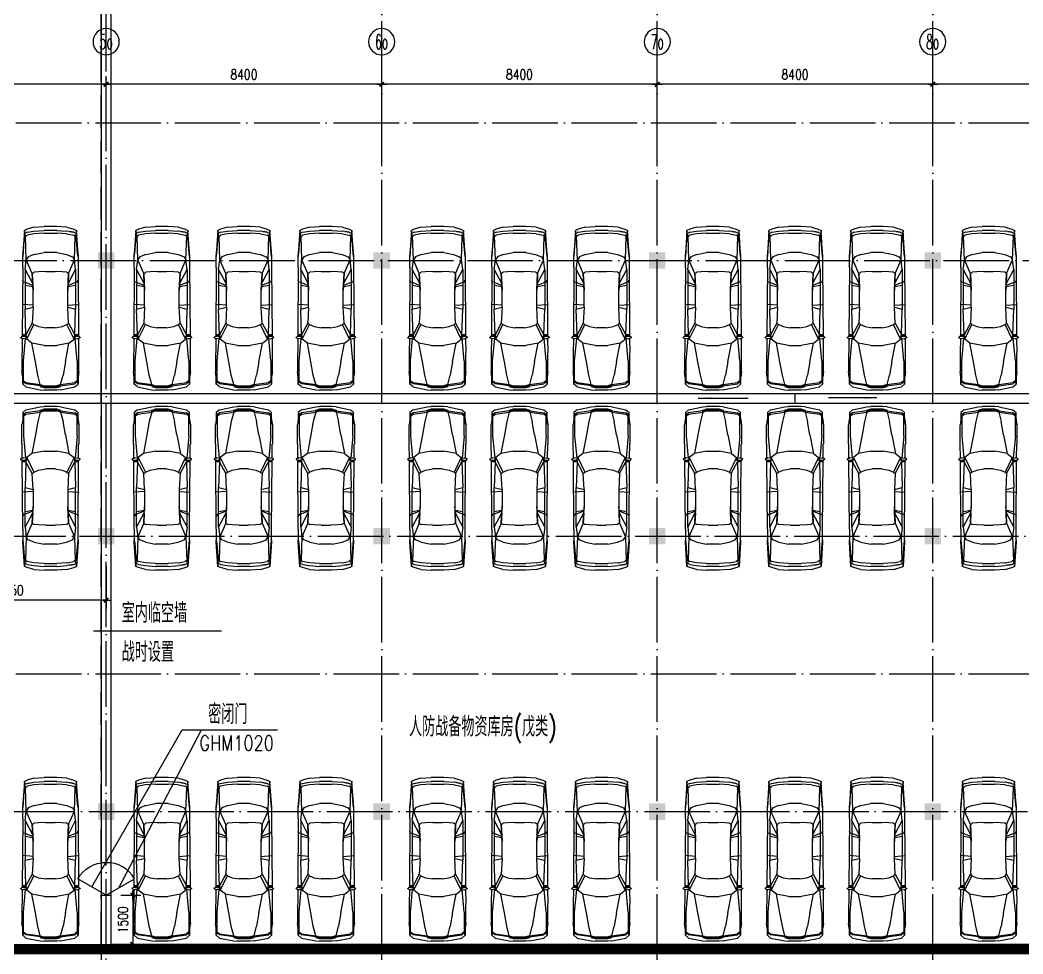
# Model space of a CAD drawing. Extents: x 634182 to 802382, y -1101880 to -864080.
# Drawn here: x 698837 to 729411, y -938404 to -909933 of the extents above; entities that cross this region are included whole.
import ezdxf
from ezdxf.enums import TextEntityAlignment as Align

# ---------------------------------------------------------------- set-up
doc = ezdxf.new("R2010")
doc.units = 0
doc.header["$LTSCALE"] = 1000
doc.header["$MEASUREMENT"] = 0
doc.linetypes.add('DASH', pattern=[0.35, 0.25, -0.1])
doc.linetypes.add('DOTE', pattern=[2.42, 2, -0.2, 0.02, -0.2])
doc.layers.get('0').update_dxf_attribs({"linetype": 'CONTINUOUS'})
doc.layers.get('DEFPOINTS').update_dxf_attribs({"linetype": 'CONTINUOUS'})
for name, color, linetype in [('AXIS', 3, 'CONTINUOUS'), ('AXIS_TEXT', 7, 'CONTINUOUS'), ('COLUMN', 7, 'CONTINUOUS'), ('DOTE', 1, 'DOTE'), ('LU', 4, 'CONTINUOUS'), ('PUB_DIM', 3, 'CONTINUOUS'), ('PUB_TEXT', 7, 'CONTINUOUS'), ('WALL', 191, 'CONTINUOUS'), ('WINDOW', 2, 'CONTINUOUS'), ('WINDOW_TEXT', 6, 'CONTINUOUS'), ('防火分區线', 2, 'CONTINUOUS')]:
    doc.layers.add(name, color=color, linetype=linetype)
doc.styles.add('COMPLEX', font='COMPLEX')
doc.styles.add('DIM_FONT', font='simplex.shx', dxfattribs={"width": 0.8})
doc.styles.add('SIMPLEX', font='SIMPLEX.SHX')
doc.styles.add('Z', font='romans', dxfattribs={"width": 0.8, "bigfont": 'z'})
doc.dimstyles.new('DIMN', dxfattribs={"dimtxt": 300, "dimasz": 1, "dimexe": 250, "dimexo": 300, "dimgap": 150, "dimtad": 1, "dimdec": 0, "dimzin": 0, "dimdsep": 46, "dimtxsty": 'DIM_FONT', "dimblk": '_DIMX', "dimblk1": '_DIMX', "dimblk2": '_DIMX', "dimcen": 2.5, "dimclrt": 7, "dimadec": 0, "dimazin": 0, "dimtfac": 1, "dimtdec": 0, "dimtix": 1, "dimtmove": 2, "dimatfit": 3, "dimldrblk": '_DIMX', "dimfxl": 0, "dimtolj": 1, "dimtzin": 0, "dimarcsym": 0})

# ---------------------------------------------------------------- blocks, each defined once
blk = doc.blocks.new('_FZH')
blk.add_solid([(-0.5, -0.5), (0.5, -0.5), (-0.5, 0.5), (0.5, 0.5)])
blk = doc.blocks.new('M_F27')
for p, q in [((-2489, 522), (-2426, 736)), ((-2426, 736), (-2389, 824)), ((-2389, 824), (-1610, 874)), ((-2389, 824), (-1560, 874)), ((-2264, 812), (-2389, 824)), ((-2326, 736), (-2364, 522)), ((-2326, 736), (-2351, 596)), ((-2326, 736), (-2288, 811)), ((-2200, 786), (-2288, 811)), ((-2276, 522), (-2238, 736)), ((-2200, 786), (-2238, 736)), ((-1560, 874), (-2212, 815)), ((-2208, 815), (-2211, 814)), ((-1660, 862), (-2208, 815)), ((-1446, 761), (-2200, 786)), ((-1560, 874), (-1660, 862)), ((-1622, 510), (-1547, 698)), ((-1617, 869), (-1620, 866)), ((-1208, 874), (-1610, 874)), ((-1547, 698), (-1446, 761)), ((-1145, 799), (-1446, 761)), ((-1019, 572), (-1446, 761)), ((-1208, 874), (980, 889)), ((-1145, 799), (-682, 557)), ((-1145, 799), (124, 799)), ((-743, 849), (-793, 874)), ((-730, 799), (-743, 849)), ((-630, 555), (-730, 799)), ((-642, 799), (-605, 554)), ((-2, 547), (-27, 877)), ((124, 799), (61, 547)), ((941, 773), (124, 799)), ((564, 572), (941, 773)), ((1079, 748), (614, 522)), ((941, 773), (941, 874)), ((983, 777), (941, 773)), ((941, 773), (987, 765)), ((980, 902), (995, 790)), ((980, 790), (980, 898)), ((995, 790), (980, 790)), ((980, 790), (992, 746)), ((984, 905), (1020, 939)), ((992, 746), (1021, 747)), ((995, 790), (1022, 746)), ((1022, 748), (995, 790)), ((1021, 747), (1022, 748)), ((1053, 768), (1022, 746)), ((1036, 935), (1062, 857)), ((1036, 756), (1079, 748)), ((1051, 889), (1497, 893)), ((1057, 776), (1062, 857)), ((1770, 849), (1058, 784)), ((1204, 585), (1079, 748)), ((1506, 899), (2121, 899)), ((2461, 849), (1770, 849)), ((2272, 876), (2121, 899)), ((2272, 876), (2272, 874)), ((2437, 851), (2272, 876)), ((2511, 874), (2287, 874)), ((2398, 849), (2461, 773)), ((2437, 850), (2433, 851)), ((2498, 773), (2436, 849)), ((2511, 874), (2450, 850)), ((2461, 773), (2523, 321)), ((2561, 321), (2498, 773)), ((2599, 773), (2511, 874)), ((2599, 773), (2687, 321)), ((-2489, 522), (-2514, 196)), ((-2364, 522), (-2389, 196)), ((-2351, 594), (-2351, 596)), ((-2301, 196), (-2276, 522)), ((-1622, 510), (-1685, 196)), ((-1082, 145), (-1070, 371)), ((-1070, 371), (-1057, 510)), ((-1019, 572), (-1057, 510)), ((-680, 556), (-1019, 572)), ((-1019, 572), (-479, 547)), ((-680, 556), (-630, 555)), ((-605, 554), (-630, 555)), ((-479, 547), (-605, 554)), ((61, 547), (-479, 547)), ((61, 547), (564, 572)), ((564, 572), (614, 522)), ((614, 522), (677, 371)), ((677, 371), (714, 145)), ((1795, 472), (1204, 585)), ((1280, 196), (1204, 585)), ((2222, 397), (1795, 472)), ((2523, 321), (2222, 397)), ((2523, 321), (2586, 321)), ((2523, 321), (2561, 196)), ((2580, 196), (2542, 321)), ((2611, 196), (2574, 321)), ((2580, 321), (2618, 196)), ((2687, 321), (2699, 196)), ((-2514, -206), (-2514, 196)), ((-2389, -206), (-2389, 196)), ((-2301, 196), (-2301, -206)), ((-1685, -206), (-1685, 196)), ((-1082, 145), (-1082, -156)), ((714, -156), (714, 145)), ((1280, 196), (1280, -206)), ((2561, 196), (2561, -206)), ((2580, 196), (2580, -206)), ((2611, 196), (2611, -206)), ((2618, -206), (2618, 196)), ((2699, -206), (2699, 196)), ((-2489, -533), (-2514, -206)), ((-2389, -206), (-2364, -533)), ((-2276, -533), (-2301, -206)), ((-1685, -206), (-1622, -520)), ((-1070, -382), (-1082, -156)), ((714, -156), (677, -382)), ((1204, -596), (1280, -206)), ((2523, -332), (2561, -206)), ((2580, -206), (2542, -332)), ((2618, -6), (2561, -6)), ((2574, -332), (2611, -206)), ((2618, -206), (2580, -332)), ((2687, -332), (2699, -206)), ((-2489, -533), (-2426, -747)), ((-2326, -747), (-2364, -533)), ((-2351, -607), (-2351, -605)), ((-2351, -607), (-2326, -747)), ((-2276, -533), (-2238, -747)), ((-1622, -520), (-1547, -709)), ((-1019, -583), (-1446, -772)), ((-682, -568), (-1145, -809)), ((-1057, -520), (-1070, -382)), ((-1019, -583), (-1057, -520)), ((-479, -558), (-1019, -583)), ((-1019, -583), (-680, -567)), ((-730, -809), (-630, -566)), ((-680, -567), (-682, -568)), ((-680, -567), (-630, -566)), ((-605, -565), (-642, -809)), ((-630, -566), (-605, -565)), ((-605, -565), (-479, -558)), ((61, -558), (-479, -558)), ((-2, -558), (-27, -884)), ((61, -558), (124, -809)), ((564, -583), (61, -558)), ((614, -533), (564, -583)), ((564, -583), (941, -784)), ((677, -382), (614, -533)), ((1079, -759), (614, -533)), ((1204, -596), (1079, -759)), ((1795, -483), (1204, -596)), ((1795, -483), (2222, -407)), ((2523, -332), (2222, -407)), ((2523, -332), (2461, -784)), ((2561, -332), (2498, -784)), ((2586, -332), (2523, -332)), ((2687, -332), (2599, -784)), ((-2426, -747), (-2389, -835)), ((-2389, -835), (-2264, -823)), ((-1560, -885), (-2389, -835)), ((-1610, -885), (-2389, -835)), ((-2326, -747), (-2288, -822)), ((-2288, -822), (-2200, -797)), ((-2200, -797), (-2238, -747)), ((-2212, -826), (-1560, -885)), ((-2208, -826), (-2211, -825)), ((-1660, -872), (-2208, -826)), ((-1446, -772), (-2200, -797)), ((-1560, -885), (-1660, -872)), ((-1621, -877), (-1617, -880)), ((-1610, -885), (-1208, -885)), ((-1547, -709), (-1446, -772)), ((-1145, -809), (-1446, -772)), ((-1208, -885), (980, -900)), ((-1145, -809), (124, -809)), ((-743, -860), (-793, -885)), ((-743, -860), (-730, -809)), ((941, -784), (124, -809)), ((987, -776), (941, -784)), ((983, -788), (941, -784)), ((941, -885), (941, -784)), ((992, -757), (980, -800)), ((995, -800), (980, -800)), ((995, -800), (980, -913)), ((980, -909), (980, -800)), ((984, -916), (1020, -950)), ((992, -757), (1021, -758)), ((995, -800), (1022, -757)), ((1022, -758), (995, -800)), ((1021, -758), (1022, -758)), ((1022, -757), (1053, -779)), ((1036, -767), (1079, -759)), ((1036, -946), (1062, -867)), ((1051, -901), (1497, -904)), ((1057, -787), (1062, -867)), ((1770, -860), (1058, -795)), ((2121, -910), (1506, -910)), ((1770, -860), (2461, -860)), ((2121, -910), (2272, -887)), ((2270, -887), (2121, -910)), ((2437, -861), (2272, -887)), ((2272, -885), (2272, -887)), ((2285, -885), (2511, -885)), ((2398, -860), (2461, -784)), ((2436, -860), (2498, -784)), ((2437, -861), (2436, -860)), ((2450, -861), (2511, -885)), ((2599, -784), (2511, -885))]:
    blk.add_line(p, q)
for centre, start, end in [((990, 898), 132.965, 179.7454), ((1027, 932), 18.1573, 132.965), ((1047, 776), 305.1542, 356.8636), ((990, -909), 180.2546, 227.035), ((1027, -942), 227.035, 341.8427), ((1047, -787), 3.1798, 54.8458)]:
    blk.add_arc(centre, 10, start, end)
at = {"width": 0.8, "flags": 9}
for tag in ['XSIZE', 'YSIZE']:
    blk.add_attdef(tag, (0, 0), '', height=0.5, dxfattribs=at)
blk = doc.blocks.new('_DIMX')
blk.add_line((-150, 0), (150, 0))
at = {"const_width": 50}
blk.add_lwpolyline([(-70, -70), (70, 70)], dxfattribs=at)
blk = doc.blocks.new('*D51')
at = {"color": 0, "linetype": 'ByBlock'}
for p, q in [((693062, -913931), (693062, -911642)), ((701462, -913931), (701462, -911642)), ((701461, -911892), (693063, -911892))]:
    blk.add_line(p, q, dxfattribs=at)
at = {"layer": 'DEFPOINTS', "color": 0, "linetype": 'ByBlock'}
for p in [(693062, -911892), (693062, -914231), (701462, -914231)]:
    blk.add_point(p, dxfattribs=at)
at = {"color": 0, "linetype": 'ByBlock', "rotation": 180}
blk.add_blockref('_DIMX', (693062, -911892), dxfattribs=at)
at = {"color": 0, "linetype": 'ByBlock'}
blk.add_blockref('_DIMX', (701462, -911892), dxfattribs=at)
at = {"color": 7, "linetype": 'ByBlock', "insert": (697262, -911592), "char_height": 300, "attachment_point": 5, "style": 'DIM_FONT'}
blk.add_mtext('\\A1;8400', dxfattribs=at)
blk = doc.blocks.new('*D52')
at = {"color": 0, "linetype": 'ByBlock'}
for p, q in [((701462, -913931), (701462, -911642)), ((709862, -913931), (709862, -911642)), ((709861, -911892), (701463, -911892))]:
    blk.add_line(p, q, dxfattribs=at)
at = {"layer": 'DEFPOINTS', "color": 0, "linetype": 'ByBlock'}
for p in [(701462, -911892), (701462, -914231), (709862, -914231)]:
    blk.add_point(p, dxfattribs=at)
at = {"color": 0, "linetype": 'ByBlock', "rotation": 180}
blk.add_blockref('_DIMX', (701462, -911892), dxfattribs=at)
at = {"color": 0, "linetype": 'ByBlock'}
blk.add_blockref('_DIMX', (709862, -911892), dxfattribs=at)
at = {"color": 7, "linetype": 'ByBlock', "insert": (705662, -911592), "char_height": 300, "attachment_point": 5, "style": 'DIM_FONT'}
blk.add_mtext('\\A1;8400', dxfattribs=at)
blk = doc.blocks.new('*D53')
at = {"color": 0, "linetype": 'ByBlock'}
for p, q in [((709862, -913931), (709862, -911642)), ((718262, -913931), (718262, -911642)), ((718261, -911892), (709863, -911892))]:
    blk.add_line(p, q, dxfattribs=at)
at = {"layer": 'DEFPOINTS', "color": 0, "linetype": 'ByBlock'}
for p in [(709862, -911892), (709862, -914231), (718262, -914231)]:
    blk.add_point(p, dxfattribs=at)
at = {"color": 0, "linetype": 'ByBlock', "rotation": 180}
blk.add_blockref('_DIMX', (709862, -911892), dxfattribs=at)
at = {"color": 0, "linetype": 'ByBlock'}
blk.add_blockref('_DIMX', (718262, -911892), dxfattribs=at)
at = {"color": 7, "linetype": 'ByBlock', "insert": (714062, -911592), "char_height": 300, "attachment_point": 5, "style": 'DIM_FONT'}
blk.add_mtext('\\A1;8400', dxfattribs=at)
blk = doc.blocks.new('*D54')
at = {"color": 0, "linetype": 'ByBlock'}
for p, q in [((718262, -913931), (718262, -911642)), ((726662, -913931), (726662, -911642)), ((726661, -911892), (718263, -911892))]:
    blk.add_line(p, q, dxfattribs=at)
at = {"layer": 'DEFPOINTS', "color": 0, "linetype": 'ByBlock'}
for p in [(718262, -911892), (718262, -914231), (726662, -914231)]:
    blk.add_point(p, dxfattribs=at)
at = {"color": 0, "linetype": 'ByBlock', "rotation": 180}
blk.add_blockref('_DIMX', (718262, -911892), dxfattribs=at)
at = {"color": 0, "linetype": 'ByBlock'}
blk.add_blockref('_DIMX', (726662, -911892), dxfattribs=at)
at = {"color": 7, "linetype": 'ByBlock', "insert": (722462, -911592), "char_height": 300, "attachment_point": 5, "style": 'DIM_FONT'}
blk.add_mtext('\\A1;8400', dxfattribs=at)
blk = doc.blocks.new('*D55')
at = {"color": 0, "linetype": 'ByBlock'}
for p, q in [((726662, -913931), (726662, -911642)), ((735062, -913931), (735062, -911642)), ((735061, -911892), (726663, -911892))]:
    blk.add_line(p, q, dxfattribs=at)
at = {"layer": 'DEFPOINTS', "color": 0, "linetype": 'ByBlock'}
for p in [(726662, -911892), (726662, -914231), (735062, -914231)]:
    blk.add_point(p, dxfattribs=at)
at = {"color": 0, "linetype": 'ByBlock', "rotation": 180}
blk.add_blockref('_DIMX', (726662, -911892), dxfattribs=at)
at = {"color": 0, "linetype": 'ByBlock'}
blk.add_blockref('_DIMX', (735062, -911892), dxfattribs=at)
at = {"color": 7, "linetype": 'ByBlock', "insert": (730862, -911592), "char_height": 300, "attachment_point": 5, "style": 'DIM_FONT'}
blk.add_mtext('\\A1;8400', dxfattribs=at)
blk = doc.blocks.new('*D1449')
at = {"color": 0, "linetype": 'ByBlock'}
for p, q in [((695612, -926586), (695612, -927869)), ((701462, -926586), (701462, -927869)), ((701461, -927619), (695613, -927619))]:
    blk.add_line(p, q, dxfattribs=at)
at = {"layer": 'DEFPOINTS', "color": 0, "linetype": 'ByBlock'}
for p in [(695612, -926286), (701462, -926286), (695612, -927619)]:
    blk.add_point(p, dxfattribs=at)
at = {"color": 0, "linetype": 'ByBlock', "rotation": 180}
blk.add_blockref('_DIMX', (695612, -927619), dxfattribs=at)
at = {"color": 0, "linetype": 'ByBlock'}
blk.add_blockref('_DIMX', (701462, -927619), dxfattribs=at)
at = {"color": 7, "linetype": 'ByBlock', "insert": (698537, -927319), "char_height": 300, "attachment_point": 5, "style": 'DIM_FONT'}
blk.add_mtext('\\A1;5850', dxfattribs=at)
blk = doc.blocks.new('_ARROW')
blk.add_solid([(0, 0), (-1, 0.1), (-1, -0.1)])
blk = doc.blocks.new('_AXISO')
blk.add_circle((0, 0), 0.5)
at = {"layer": 'AXIS_TEXT', "style": 'COMPLEX', "width": 1.041667}
blk.add_attdef('A', text='', height=0.56, dxfattribs=at).set_placement((-0.25, -0.28), (0.25, -0.28), align=Align.FIT)
blk = doc.blocks.new('_DBLK')
blk.add_line((-0.5, 0), (0, -0.866))
blk.add_arc((-0.5, 0), 1, 300, 0)
at = {"layer": 'WINDOW_TEXT', "style": 'SIMPLEX', "flags": 9}
blk.add_attdef('A', text='', height=1, dxfattribs=at).set_placement((0, 1.5), align=Align.MIDDLE)
blk = doc.blocks.new('*D1813')
at = {"color": 0, "linetype": 'ByBlock'}
for p, q in [((701912, -936614), (702523, -936614)), ((702273, -936615), (702273, -938113)), ((701912, -938114), (702523, -938114))]:
    blk.add_line(p, q, dxfattribs=at)
at = {"layer": 'DEFPOINTS', "color": 0, "linetype": 'ByBlock'}
for p in [(701612, -936614), (701612, -938114), (702273, -938114)]:
    blk.add_point(p, dxfattribs=at)
at = {"color": 0, "linetype": 'ByBlock'}
for p, rotation in [((702273, -936614), 90), ((702273, -938114), 270)]:
    blk.add_blockref('_DIMX', p, dxfattribs=dict(at, rotation=rotation))
at = {"color": 7, "linetype": 'ByBlock', "insert": (701973, -937364), "char_height": 300, "attachment_point": 5, "rotation": 90, "style": 'DIM_FONT'}
blk.add_mtext('\\A1;1500', dxfattribs=at)

msp = doc.modelspace()

# ---------------------------------------------------------------- linework, layer by layer
for p, q in [((695712.048, -921316.093), (749212.048, -921316.093)), ((722462.048, -921316.093), (722462.048, -921616.093)), ((696012.048, -921616.093), (748912.048, -921616.093)), ((701071.234, -928554.159), (704982.367, -928554.159))]:
    msp.add_line(p, q)
for points in [[(701020.762, -936359.678), (703778.043, -931574.525), (706689.71, -931574.525)], [(701846.299, -936392.606), (704370.7, -931574.755), (704370.7, -931574.755)]]:
    msp.add_lwpolyline(points)
at = {"layer": 'DOTE'}
for p, q in [((701462.048, -991366.093), (701462.048, -900976.757)), ((726662.048, -972466.093), (726662.048, -900976.757)), ((709862.048, -972466.093), (709862.048, -902577.649)), ((718262.048, -972466.093), (718262.048, -902577.649)), ((668913.097, -917266.093), (776175.251, -917266.093)), ((669192.199, -925666.093), (774296.547, -925666.093)), ((669471.3, -934066.093), (776175.251, -934066.093)), ((669471.3, -938266.093), (735062.048, -938266.093))]:
    msp.add_line(p, q, dxfattribs=at)
at = {"layer": 'LU', "linetype": 'DOTE'}
for p, q in [((686612.048, -913066.093), (758312.048, -913066.093)), ((686612.048, -929866.093), (758312.048, -929866.093))]:
    msp.add_line(p, q, dxfattribs=at)
at = {"layer": 'PUB_DIM'}
for points in [[(719511.341, -921457.503), (721038.837, -921457.503)], [(724953.533, -921454.853), (723484.616, -921454.853)]]:
    msp.add_lwpolyline(points, dxfattribs=at)
at = {"layer": 'WALL', "linetype": 'DASH', "ltscale": 4}
for p, q in [((701312.048, -935614.454), (701312.048, -901076.757)), ((701612.048, -935614.454), (701612.048, -901076.757)), ((701312.048, -938114.454), (701312.048, -936614.454)), ((701312.048, -936614.454), (701612.048, -936614.454)), ((701612.048, -938114.454), (701612.048, -936614.454))]:
    msp.add_line(p, q, dxfattribs=at)
at = {"layer": 'WALL'}
for p, q in [((701312.048, -935614.454), (701612.048, -935614.454)), ((684662.048, -938114.454), (734912.048, -938114.454))]:
    msp.add_line(p, q, dxfattribs=at)
at = {"layer": '防火分區线'}
msp.add_lwpolyline([(694084.156, -901076.757), (701312.048, -901076.757), (701312.048, -974666.093), (700162.048, -974666.093), (700163.355, -991029.603), (684322.048, -991026.093)], dxfattribs=at)
msp.add_lwpolyline([(701612.048, -901076.757), (706334.156, -901076.757), (706334.156, -904126.757), (710012.048, -904126.757), (716134.156, -904126.757), (716134.156, -901076.757), (729734.156, -901076.757), (729734.156, -904076.757), (733834.156, -904076.855), (733834.156, -902576.855), (734912.048, -902576.855), (734912.048, -938114.452), (701612.048, -938114.452), (701612.048, -901076.757)], close=True, dxfattribs=at)
at = {"layer": '防火分區线', "const_width": 300}
msp.add_lwpolyline([(684662.048, -938266.093), (735062.048, -938266.093)], dxfattribs=at)

# ---------------------------------------------------------------- block references
at = {"layer": 'AXIS'}
ref = msp.add_blockref('_AXISO', (701462.048, -910594.398), dxfattribs=dict(at, xscale=-800, yscale=800, zscale=800))
ref.add_attrib('A', '5o', dxfattribs={"layer": 'AXIS_TEXT', "height": 448, "style": 'COMPLEX', "width": 0.551471}).set_placement((701262.048, -910818.398), (701662.048, -910818.398), align=Align.FIT)
ref = msp.add_blockref('_AXISO', (709862.048, -910594.398), dxfattribs=dict(at, xscale=-800, yscale=800, zscale=800))
ref.add_attrib('A', '6o', dxfattribs={"layer": 'AXIS_TEXT', "height": 448, "rotation": 360, "style": 'COMPLEX', "width": 0.551471}).set_placement((709662.048, -910818.398), (710062.048, -910818.398), align=Align.FIT)
ref = msp.add_blockref('_AXISO', (718262.048, -910594.398), dxfattribs=dict(at, xscale=-800, yscale=800, zscale=800))
ref.add_attrib('A', '7o', dxfattribs={"layer": 'AXIS_TEXT', "height": 448, "style": 'COMPLEX', "width": 0.551471}).set_placement((718062.048, -910818.398), (718462.048, -910818.398), align=Align.FIT)
ref = msp.add_blockref('_AXISO', (726662.048, -910594.398), dxfattribs=dict(at, xscale=-800, yscale=800, zscale=800))
ref.add_attrib('A', '8o', dxfattribs={"layer": 'AXIS_TEXT', "height": 448, "rotation": 360, "style": 'COMPLEX', "width": 0.551471}).set_placement((726462.048, -910818.398), (726862.048, -910818.398), align=Align.FIT)
at = {"layer": 'COLUMN', "xscale": 500, "yscale": 500, "zscale": 500}
for p in [(701462.048, -917266.093), (709862.048, -917266.093), (718262.048, -917266.093), (726662.048, -917266.093), (701462.048, -925666.093), (709862.048, -925666.093), (718262.048, -925666.093), (726662.048, -925666.093), (701462.048, -934066.093), (709862.048, -934066.093), (718262.048, -934066.093), (726662.048, -934066.093)]:
    msp.add_blockref('_FZH', p, dxfattribs=at)
at = {"layer": 'LU', "yscale": 0.95745, "zscale": 0.95745, "rotation": 90.00000000000001}
for p, xscale in [((699756.834, -918631.558), -0.95745), ((703156.834, -918631.558), -0.95745), ((705656.834, -918631.558), -0.95745), ((708156.834, -918631.558), -0.95745), ((711556.834, -918631.558), -0.95745), ((714056.834, -918631.558), -0.95745), ((716556.834, -918631.558), -0.95745), ((719956.834, -918631.558), -0.95745), ((722456.834, -918631.558), -0.95745), ((724956.834, -918631.558), -0.95745), ((728356.834, -918631.558), -0.95745), ((699756.834, -924300.628), 0.95745), ((703156.834, -924300.628), 0.95745), ((705656.834, -924300.628), 0.95745), ((708156.834, -924300.628), 0.95745), ((711556.834, -924300.628), 0.95745), ((714056.834, -924300.628), 0.95745), ((716556.834, -924300.628), 0.95745), ((719956.834, -924300.628), 0.95745), ((722456.834, -924300.628), 0.95745), ((724956.834, -924300.628), 0.95745), ((728356.834, -924300.628), 0.95745), ((699756.834, -935431.558), -0.95745), ((703156.834, -935431.558), -0.95745), ((705656.834, -935431.558), -0.95745), ((708156.834, -935431.558), -0.95745), ((711556.834, -935431.558), -0.95745), ((714056.834, -935431.558), -0.95745), ((716556.834, -935431.558), -0.95745), ((719956.834, -935431.558), -0.95745), ((722456.834, -935431.558), -0.95745), ((724956.834, -935431.558), -0.95745), ((728356.834, -935431.558), -0.95745)]:
    msp.add_blockref('M_F27', p, dxfattribs=dict(at, xscale=xscale))
at = {"layer": 'PUB_DIM', "yscale": 400, "zscale": 400}
for p, xscale in [((719511.341, -921457.503), -400), ((724953.533, -921454.853), 400)]:
    msp.add_blockref('_ARROW', p, dxfattribs=dict(at, xscale=xscale))
at = {"layer": 'WINDOW', "yscale": 1000, "zscale": 1000}
for xscale, rotation in [(-1000, 270), (1000, 90)]:
    msp.add_blockref('_DBLK', (701462.048, -936114.454), dxfattribs=dict(at, xscale=xscale, rotation=rotation))

# ---------------------------------------------------------------- texts
at = {"style": 'DIM_FONT', "width": 0.8}
msp.add_text('GHM1020', height=450, dxfattribs=at).set_placement((704304.763, -932199.242))
at = {"layer": 'PUB_TEXT', "style": 'Z', "width": 0.7}
for s, p in [('室内临空墙', (701936.348, -928306.944)), ('战时设置', (701936.348, -929500.401)), ('密闭门', (704571.916, -931396.077)), ('人防战备物资库房(戊类)', (710695.281, -931775.376))]:
    msp.add_text(s, height=600, dxfattribs=at).set_placement(p)

# ---------------------------------------------------------------- dimensions: what is measured, and where the dimension line sits
at = {"layer": 'LU'}
for base, p1, p2, angle, picture, middle in [((693062.048, -911891.978), (701462.048, -914230.557), (693062.048, -914230.557), 0, '*D51', (697262.048, -911591.978)), ((701462.048, -911891.978), (709862.048, -914230.557), (701462.048, -914230.557), 0, '*D52', (705662.048, -911591.978)), ((709862.048, -911891.978), (718262.048, -914230.557), (709862.048, -914230.557), 0, '*D53', (714062.048, -911591.978)), ((718262.048, -911891.978), (726662.048, -914230.557), (718262.048, -914230.557), 0, '*D54', (722462.048, -911591.978)), ((726662.048, -911891.978), (735062.048, -914230.557), (726662.048, -914230.557), 0, '*D55', (730862.048, -911591.978)), ((695612.048, -927619.069), (701462.048, -926286.307), (695612.048, -926286.307), 180, '*D1449', (698537.048, -927319.069))]:
    dim = msp.add_linear_dim(base=base, p1=p1, p2=p2, angle=angle, dimstyle='DIMN', dxfattribs=at)
    dim.commit()
    dim.dimension.update_dxf_attribs({"geometry": picture, "text_midpoint": middle})
at = {"layer": 'PUB_DIM'}
dim = msp.add_aligned_dim(p1=(701612.048, -936614.455), p2=(701612.048, -938114.455), distance=661.257, dimstyle='DIMN', dxfattribs=at)
dim.commit()
dim.dimension.update_dxf_attribs({"geometry": '*D1813', "text_midpoint": (701973.305, -937364.455)})

doc.saveas('drawing.dxf')
